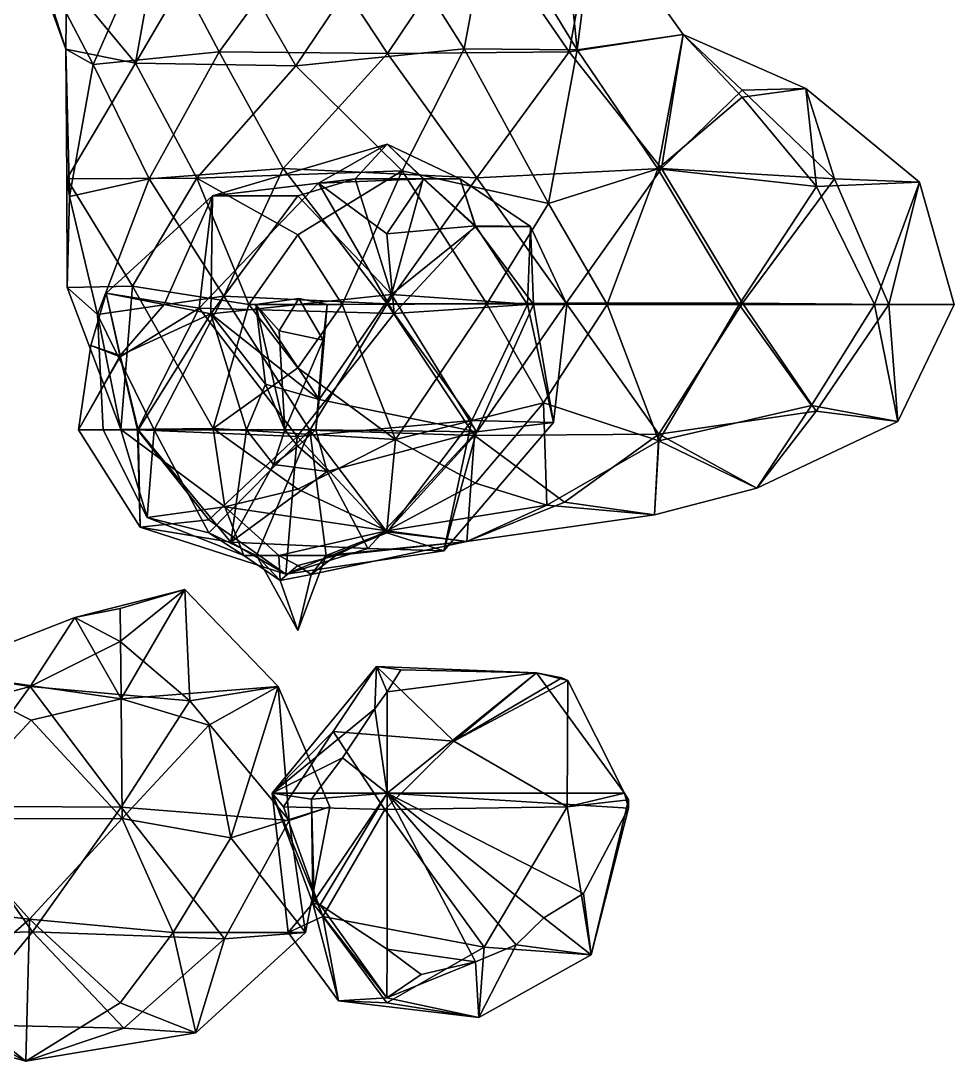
# Model space of a CAD drawing. Extents: x 290034 to 295698, y 4553723 to 4561693.
# Drawn here: x 294568.1 to 294700.4, y 4558835.2 to 4558982.8 of the extents above; entities that cross this region are included whole.
import ezdxf

# ---------------------------------------------------------------- set-up
doc = ezdxf.new("R2010")
doc.units = 0
doc.layers.add('Au_ppm_Pref_-_0_2', color=7, linetype='CONTINUOUS')

msp = doc.modelspace()

# ---------------------------------------------------------------- linework, layer by layer
at = {"layer": 'Au_ppm_Pref_-_0_2'}
for points in [[(294630.94, 4558978.8, 1821.04), (294620.13, 4558995.87, 1820.8), (294634.67, 4558998.82, 1819.37)], [(294630.94, 4558978.8, 1821.04), (294634.67, 4558998.82, 1819.37), (294646.94, 4558978.64, 1818.47)], [(294649.44, 4558998.39, 1811.09), (294632.88, 4558997.22, 1805.14), (294645.79, 4558978.35, 1805.34)], [(294634.67, 4558998.82, 1819.37), (294645.2, 4558996.01, 1817.43), (294646.94, 4558978.64, 1818.47)], [(294645.2, 4558996.01, 1817.43), (294649.44, 4558998.39, 1811.09), (294646.94, 4558978.64, 1818.47)], [(294649.44, 4558998.39, 1811.09), (294645.79, 4558978.35, 1805.34), (294661.97, 4558980.81, 1811.47)], [(294649.44, 4558998.39, 1811.09), (294661.97, 4558980.81, 1811.47), (294646.94, 4558978.64, 1818.47)], [(294608.68, 4558995.45, 1805.79), (294620.04, 4558978.15, 1804.62), (294632.88, 4558997.22, 1805.14)], [(294645.79, 4558978.35, 1805.34), (294632.88, 4558997.22, 1805.14), (294620.04, 4558978.15, 1804.62)], [(294574.67, 4558996.01, 1817.43), (294574.47, 4558978.77, 1816.82), (294568.4, 4558995.62, 1811.76)], [(294568.4, 4558995.62, 1811.76), (294578.33, 4558976.57, 1810.21), (294586.87, 4558996.01, 1807.78)], [(294578.33, 4558976.57, 1810.21), (294568.4, 4558995.62, 1811.76), (294574.47, 4558978.77, 1816.82)], [(294574.67, 4558996.01, 1817.43), (294569.27, 4558994.95, 1822.98), (294574.47, 4558978.77, 1816.82)], [(294587.79, 4558996.01, 1820.1), (294584.35, 4558976.75, 1821.8), (294569.27, 4558994.95, 1822.98)], [(294596.19, 4558978.35, 1806.65), (294586.87, 4558996.01, 1807.78), (294578.33, 4558976.57, 1810.21)], [(294584.35, 4558976.75, 1821.8), (294587.79, 4558996.01, 1820.1), (294595.69, 4558996.18, 1821.67)], [(294584.35, 4558976.75, 1821.8), (294595.69, 4558996.18, 1821.67), (294607.07, 4558976.38, 1822.86)], [(294596.19, 4558978.35, 1806.65), (294608.68, 4558995.45, 1805.79), (294586.87, 4558996.01, 1807.78)], [(294595.69, 4558996.18, 1821.67), (294620.13, 4558995.87, 1820.8), (294607.07, 4558976.38, 1822.86)], [(294608.68, 4558995.45, 1805.79), (294596.19, 4558978.35, 1806.65), (294620.04, 4558978.15, 1804.62)], [(294620.13, 4558995.87, 1820.8), (294630.94, 4558978.8, 1821.04), (294607.07, 4558976.38, 1822.86)], [(294574.47, 4558978.77, 1816.82), (294569.27, 4558994.95, 1822.98), (294584.35, 4558976.75, 1821.8)], [(294658.91, 4558961.82, 1804.22), (294661.97, 4558980.81, 1811.47), (294645.79, 4558978.35, 1805.34)], [(294646.94, 4558978.64, 1818.47), (294661.97, 4558980.81, 1811.47), (294658.38, 4558961.78, 1818.89)], [(294658.38, 4558961.78, 1818.89), (294661.97, 4558980.81, 1811.47), (294670.34, 4558971.95, 1815.35)], [(294670.34, 4558972.91, 1807.32), (294661.97, 4558980.81, 1811.47), (294658.91, 4558961.82, 1804.22)], [(294670.34, 4558971.95, 1815.35), (294661.97, 4558980.81, 1811.47), (294679.37, 4558973.16, 1811.49)], [(294679.37, 4558973.16, 1811.49), (294661.97, 4558980.81, 1811.47), (294670.34, 4558972.91, 1807.32)], [(294574.47, 4558978.77, 1816.82), (294584.35, 4558976.75, 1821.8), (294574.62, 4558960.37, 1818.76)], [(294574.47, 4558978.77, 1816.82), (294574.62, 4558960.37, 1818.76), (294574.96, 4558957.83, 1812.29)], [(294574.47, 4558978.77, 1816.82), (294574.96, 4558957.83, 1812.29), (294578.33, 4558976.57, 1810.21)], [(294578.33, 4558976.57, 1810.21), (294586.29, 4558960.37, 1807.51), (294596.19, 4558978.35, 1806.65)], [(294586.29, 4558960.37, 1807.51), (294605.27, 4558961.83, 1805.16), (294596.19, 4558978.35, 1806.65)], [(294620.04, 4558978.15, 1804.62), (294596.19, 4558978.35, 1806.65), (294605.27, 4558961.83, 1805.16)], [(294632.71, 4558960.5, 1804.15), (294620.04, 4558978.15, 1804.62), (294605.27, 4558961.83, 1805.16)], [(294607.07, 4558976.38, 1822.86), (294630.94, 4558978.8, 1821.04), (294622.13, 4558961.47, 1823.99)], [(294632.71, 4558960.5, 1804.15), (294645.79, 4558978.35, 1805.34), (294620.04, 4558978.15, 1804.62)], [(294630.94, 4558978.8, 1821.04), (294642.88, 4558956.87, 1821.14), (294622.13, 4558961.47, 1823.99)], [(294630.94, 4558978.8, 1821.04), (294646.94, 4558978.64, 1818.47), (294642.88, 4558956.87, 1821.14)], [(294658.91, 4558961.82, 1804.22), (294645.79, 4558978.35, 1805.34), (294632.71, 4558960.5, 1804.15)], [(294646.94, 4558978.64, 1818.47), (294658.38, 4558961.78, 1818.89), (294642.88, 4558956.87, 1821.14)], [(294584.35, 4558976.75, 1821.8), (294593.02, 4558960.44, 1824.04), (294574.62, 4558960.37, 1818.76)], [(294574.96, 4558957.83, 1812.29), (294586.29, 4558960.37, 1807.51), (294578.33, 4558976.57, 1810.21)], [(294584.35, 4558976.75, 1821.8), (294607.07, 4558976.38, 1822.86), (294593.02, 4558960.44, 1824.04)], [(294607.07, 4558976.38, 1822.86), (294622.13, 4558961.47, 1823.99), (294593.02, 4558960.44, 1824.04)], [(294680.88, 4558959.25, 1817.12), (294658.38, 4558961.78, 1818.89), (294670.34, 4558971.95, 1815.35)], [(294670.34, 4558972.91, 1807.32), (294658.91, 4558961.82, 1804.22), (294683.42, 4558960.35, 1805.49)], [(294680.88, 4558959.25, 1817.12), (294670.34, 4558971.95, 1815.35), (294679.37, 4558973.16, 1811.49)], [(294679.37, 4558973.16, 1811.49), (294670.34, 4558972.91, 1807.32), (294683.42, 4558960.35, 1805.49)], [(294680.88, 4558959.25, 1817.12), (294679.37, 4558973.16, 1811.49), (294695.45, 4558959.88, 1811.58)], [(294695.45, 4558959.88, 1811.58), (294679.37, 4558973.16, 1811.49), (294683.42, 4558960.35, 1805.49)], [(294615.48, 4558960.37, 1849.23), (294595.27, 4558957.95, 1847.13), (294620.02, 4558965.28, 1847.05)], [(294595.27, 4558957.95, 1847.13), (294610.26, 4558959.75, 1842.78), (294620.02, 4558965.28, 1847.05)], [(294610.26, 4558959.75, 1842.78), (294625.2, 4558960.37, 1844.65), (294620.02, 4558965.28, 1847.05)], [(294615.48, 4558960.37, 1849.23), (294620.02, 4558965.28, 1847.05), (294625.1, 4558960.37, 1849.56)], [(294620.02, 4558965.28, 1847.05), (294630.35, 4558960.37, 1847.13), (294625.1, 4558960.37, 1849.56)], [(294630.35, 4558960.37, 1847.13), (294620.02, 4558965.28, 1847.05), (294625.2, 4558960.37, 1844.65)], [(294596.84, 4558943.7, 1806.05), (294605.27, 4558961.83, 1805.16), (294586.29, 4558960.37, 1807.51)], [(294596.84, 4558943.7, 1806.05), (294620.01, 4558942.61, 1804.92), (294605.27, 4558961.83, 1805.16)], [(294632.71, 4558960.5, 1804.15), (294605.27, 4558961.83, 1805.16), (294620.01, 4558942.61, 1804.92)], [(294658.91, 4558961.82, 1804.22), (294632.71, 4558960.5, 1804.15), (294645.37, 4558942.74, 1803.85)], [(294651.18, 4558942.56, 1820.28), (294642.88, 4558956.87, 1821.14), (294658.38, 4558961.78, 1818.89)], [(294670.36, 4558942.73, 1803.81), (294658.91, 4558961.82, 1804.22), (294645.37, 4558942.74, 1803.85)], [(294669.9, 4558942.56, 1819.37), (294651.18, 4558942.56, 1820.28), (294658.38, 4558961.78, 1818.89)], [(294680.88, 4558959.25, 1817.12), (294669.9, 4558942.56, 1819.37), (294658.38, 4558961.78, 1818.89)], [(294683.42, 4558960.35, 1805.49), (294658.91, 4558961.82, 1804.22), (294670.36, 4558942.73, 1803.81)], [(294574.62, 4558960.37, 1818.76), (294593.02, 4558960.44, 1824.04), (294583.9, 4558945.14, 1822.87)], [(294583.9, 4558945.14, 1822.87), (294574.64, 4558944.94, 1816.58), (294574.62, 4558960.37, 1818.76)], [(294574.62, 4558960.37, 1818.76), (294574.64, 4558944.94, 1816.58), (294574.96, 4558957.83, 1812.29)], [(294578.95, 4558941.11, 1810.09), (294586.29, 4558960.37, 1807.51), (294574.96, 4558957.83, 1812.29)], [(294596.84, 4558943.7, 1806.05), (294586.29, 4558960.37, 1807.51), (294578.95, 4558941.11, 1810.09)], [(294593.02, 4558960.44, 1824.04), (294600.42, 4558942.56, 1826.63), (294583.9, 4558945.14, 1822.87)], [(294593.02, 4558960.44, 1824.04), (294622.13, 4558961.47, 1823.99), (294607.34, 4558952.43, 1826.66)], [(294600.42, 4558942.56, 1826.63), (294593.02, 4558960.44, 1824.04), (294607.34, 4558952.43, 1826.66)], [(294615.48, 4558960.37, 1849.23), (294607.34, 4558957.94, 1852.26), (294595.27, 4558957.95, 1847.13)], [(294613.63, 4558942.56, 1826.34), (294607.34, 4558952.43, 1826.66), (294622.13, 4558961.47, 1823.99)], [(294620.61, 4558943.97, 1851.56), (294607.34, 4558957.94, 1852.26), (294615.48, 4558960.37, 1849.23)], [(294610.26, 4558959.75, 1842.78), (294619.94, 4558952.57, 1844.53), (294625.2, 4558960.37, 1844.65)], [(294634.14, 4558942.64, 1823.73), (294613.63, 4558942.56, 1826.34), (294622.13, 4558961.47, 1823.99)], [(294620.61, 4558943.97, 1851.56), (294615.48, 4558960.37, 1849.23), (294625.1, 4558960.37, 1849.56)], [(294619.94, 4558952.57, 1844.53), (294632.54, 4558953.67, 1843.42), (294625.2, 4558960.37, 1844.65)], [(294645.37, 4558942.74, 1803.85), (294632.71, 4558960.5, 1804.15), (294620.01, 4558942.61, 1804.92)], [(294620.61, 4558943.97, 1851.56), (294625.1, 4558960.37, 1849.56), (294632.54, 4558953.54, 1850.79)], [(294622.13, 4558961.47, 1823.99), (294642.88, 4558956.87, 1821.14), (294634.14, 4558942.64, 1823.73)], [(294632.54, 4558953.54, 1850.79), (294625.1, 4558960.37, 1849.56), (294630.35, 4558960.37, 1847.13)], [(294632.54, 4558953.67, 1843.42), (294630.35, 4558960.37, 1847.13), (294625.2, 4558960.37, 1844.65)], [(294632.54, 4558953.54, 1850.79), (294630.35, 4558960.37, 1847.13), (294640.35, 4558953.6, 1847.13)], [(294632.54, 4558953.67, 1843.42), (294640.35, 4558953.6, 1847.13), (294630.35, 4558960.37, 1847.13)], [(294691.13, 4558942.56, 1805.94), (294683.42, 4558960.35, 1805.49), (294670.36, 4558942.73, 1803.81)], [(294683.42, 4558960.35, 1805.49), (294691.13, 4558942.56, 1805.94), (294695.45, 4558959.88, 1811.58)], [(294593.36, 4558942.04, 1842.11), (294621.01, 4558941.27, 1842.52), (294610.26, 4558959.75, 1842.78)], [(294593.36, 4558942.04, 1842.11), (294610.26, 4558959.75, 1842.78), (294595.27, 4558957.95, 1847.13)], [(294610.26, 4558959.75, 1842.78), (294621.01, 4558941.27, 1842.52), (294619.94, 4558952.57, 1844.53)], [(294669.9, 4558942.56, 1819.37), (294680.88, 4558959.25, 1817.12), (294689.09, 4558942.56, 1816.56)], [(294689.09, 4558942.56, 1816.56), (294680.88, 4558959.25, 1817.12), (294695.45, 4558959.88, 1811.58)], [(294689.09, 4558942.56, 1816.56), (294695.45, 4558959.88, 1811.58), (294700.39, 4558942.56, 1811.49)], [(294691.13, 4558942.56, 1805.94), (294700.39, 4558942.56, 1811.49), (294695.45, 4558959.88, 1811.58)], [(294574.64, 4558944.94, 1816.58), (294578.95, 4558941.11, 1810.09), (294574.96, 4558957.83, 1812.29)], [(294593.36, 4558942.04, 1842.11), (294595.27, 4558957.95, 1847.13), (294580.17, 4558944.14, 1846.99)], [(294588.38, 4558942.56, 1850.07), (294580.17, 4558944.14, 1846.99), (294595.27, 4558957.95, 1847.13)], [(294595.01, 4558941.2, 1852.49), (294588.38, 4558942.56, 1850.07), (294595.27, 4558957.95, 1847.13)], [(294607.34, 4558957.94, 1852.26), (294595.01, 4558941.2, 1852.49), (294595.27, 4558957.95, 1847.13)], [(294620.61, 4558943.97, 1851.56), (294595.01, 4558941.2, 1852.49), (294607.34, 4558957.94, 1852.26)], [(294651.18, 4558942.56, 1820.28), (294634.14, 4558942.64, 1823.73), (294642.88, 4558956.87, 1821.14)], [(294619.94, 4558952.57, 1844.53), (294621.01, 4558941.27, 1842.52), (294632.54, 4558953.67, 1843.42)], [(294620.61, 4558943.97, 1851.56), (294632.54, 4558953.54, 1850.79), (294640.76, 4558942.56, 1851.01)], [(294621.01, 4558941.27, 1842.52), (294639.91, 4558942.56, 1843.65), (294632.54, 4558953.67, 1843.42)], [(294640.35, 4558953.6, 1847.13), (294632.54, 4558953.67, 1843.42), (294639.91, 4558942.56, 1843.65)], [(294640.35, 4558953.6, 1847.13), (294640.76, 4558942.56, 1851.01), (294632.54, 4558953.54, 1850.79)], [(294645.46, 4558942.56, 1847.13), (294640.35, 4558953.6, 1847.13), (294639.91, 4558942.56, 1843.65)], [(294640.35, 4558953.6, 1847.13), (294645.46, 4558942.56, 1847.13), (294640.76, 4558942.56, 1851.01)], [(294600.42, 4558942.56, 1826.63), (294607.34, 4558952.43, 1826.66), (294613.63, 4558942.56, 1826.34)], [(294583.9, 4558945.14, 1822.87), (294582.27, 4558924.79, 1817.53), (294574.64, 4558944.94, 1816.58)], [(294574.64, 4558944.94, 1816.58), (294582.27, 4558924.79, 1817.53), (294578.95, 4558941.11, 1810.09)], [(294582.14, 4558935.29, 1849.55), (294578.02, 4558936.73, 1847.13), (294580.17, 4558944.14, 1846.99)], [(294578.02, 4558936.73, 1847.13), (294582.14, 4558935.11, 1844.65), (294580.17, 4558944.14, 1846.99)], [(294593.36, 4558942.04, 1842.11), (294580.17, 4558944.14, 1846.99), (294582.14, 4558935.11, 1844.65)], [(294588.38, 4558942.56, 1850.07), (294582.14, 4558935.29, 1849.55), (294580.17, 4558944.14, 1846.99)], [(294583.9, 4558945.14, 1822.87), (294595.36, 4558924.94, 1823.28), (294582.27, 4558924.79, 1817.53)], [(294600.42, 4558942.56, 1826.63), (294595.36, 4558924.94, 1823.28), (294583.9, 4558945.14, 1822.87)], [(294610.39, 4558929.05, 1853.07), (294595.01, 4558941.2, 1852.49), (294620.61, 4558943.97, 1851.56)], [(294610.39, 4558929.05, 1853.07), (294620.61, 4558943.97, 1851.56), (294632.69, 4558924.46, 1852.96)], [(294620.61, 4558943.97, 1851.56), (294640.76, 4558942.56, 1851.01), (294632.69, 4558924.46, 1852.96)], [(294596.84, 4558943.7, 1806.05), (294578.95, 4558941.11, 1810.09), (294586.98, 4558924.74, 1807.83)], [(294595.01, 4558941.2, 1852.49), (294582.14, 4558935.29, 1849.55), (294588.38, 4558942.56, 1850.07)], [(294609.07, 4558924.71, 1805.82), (294596.84, 4558943.7, 1806.05), (294586.98, 4558924.74, 1807.83)], [(294600.42, 4558942.56, 1826.63), (294607.34, 4558933.57, 1826.37), (294595.36, 4558924.94, 1823.28)], [(294596.84, 4558943.7, 1806.05), (294609.07, 4558924.71, 1805.82), (294620.01, 4558942.61, 1804.92)], [(294600.42, 4558942.56, 1826.63), (294613.63, 4558942.56, 1826.34), (294607.34, 4558933.57, 1826.37)], [(294611.5, 4558942.56, 1857.05), (294607.51, 4558943.37, 1859.21), (294601.41, 4558942.56, 1856.21)], [(294607.51, 4558943.37, 1859.21), (294604.69, 4558938.82, 1859.01), (294601.41, 4558942.56, 1856.21)], [(294610.39, 4558929.05, 1853.07), (294611.5, 4558942.56, 1857.05), (294601.41, 4558942.56, 1856.21)], [(294610.39, 4558929.05, 1853.07), (294601.41, 4558942.56, 1856.21), (294602.74, 4558931.24, 1853.07)], [(294601.41, 4558942.56, 1856.21), (294604.69, 4558938.82, 1859.01), (294605.49, 4558924.74, 1853.94)], [(294601.41, 4558942.56, 1856.21), (294605.49, 4558924.74, 1853.94), (294602.74, 4558931.24, 1853.07)], [(294610.92, 4558937.49, 1859.01), (294604.69, 4558938.82, 1859.01), (294607.51, 4558943.37, 1859.21)], [(294607.34, 4558933.57, 1826.37), (294613.63, 4558942.56, 1826.34), (294621.18, 4558923.38, 1823.94)], [(294611.5, 4558942.56, 1857.05), (294610.92, 4558937.49, 1859.01), (294607.51, 4558943.37, 1859.21)], [(294609.07, 4558924.71, 1805.82), (294632.4, 4558923.94, 1805.37), (294620.01, 4558942.61, 1804.92)], [(294610.39, 4558929.05, 1853.07), (294610.92, 4558937.49, 1859.01), (294611.5, 4558942.56, 1857.05)], [(294634.14, 4558942.64, 1823.73), (294621.18, 4558923.38, 1823.94), (294613.63, 4558942.56, 1826.34)], [(294632.4, 4558923.94, 1805.37), (294645.37, 4558942.74, 1803.85), (294620.01, 4558942.61, 1804.92)], [(294621.01, 4558941.27, 1842.52), (294632.01, 4558926.11, 1841.89), (294639.91, 4558942.56, 1843.65)], [(294634.14, 4558942.64, 1823.73), (294642.18, 4558928.57, 1820.7), (294621.18, 4558923.38, 1823.94)], [(294643.58, 4558925.81, 1847.13), (294639.91, 4558942.56, 1843.65), (294632.01, 4558926.11, 1841.89)], [(294658.51, 4558924.14, 1805.51), (294645.37, 4558942.74, 1803.85), (294632.4, 4558923.94, 1805.37)], [(294640.76, 4558942.56, 1851.01), (294643.58, 4558925.81, 1847.13), (294632.69, 4558924.46, 1852.96)], [(294651.18, 4558942.56, 1820.28), (294642.18, 4558928.57, 1820.7), (294634.14, 4558942.64, 1823.73)], [(294643.58, 4558925.81, 1847.13), (294645.46, 4558942.56, 1847.13), (294639.91, 4558942.56, 1843.65)], [(294645.46, 4558942.56, 1847.13), (294643.58, 4558925.81, 1847.13), (294640.76, 4558942.56, 1851.01)], [(294651.18, 4558942.56, 1820.28), (294658.52, 4558923.18, 1817.59), (294642.18, 4558928.57, 1820.7)], [(294670.36, 4558942.73, 1803.81), (294645.37, 4558942.74, 1803.85), (294658.51, 4558924.14, 1805.51)], [(294669.9, 4558942.56, 1819.37), (294658.52, 4558923.18, 1817.59), (294651.18, 4558942.56, 1820.28)], [(294680.83, 4558927.41, 1806.22), (294670.36, 4558942.73, 1803.81), (294658.51, 4558924.14, 1805.51)], [(294669.9, 4558942.56, 1819.37), (294680.17, 4558928.2, 1816.26), (294658.52, 4558923.18, 1817.59)], [(294669.9, 4558942.56, 1819.37), (294689.09, 4558942.56, 1816.56), (294680.17, 4558928.2, 1816.26)], [(294691.13, 4558942.56, 1805.94), (294670.36, 4558942.73, 1803.81), (294680.83, 4558927.41, 1806.22)], [(294680.17, 4558928.2, 1816.26), (294689.09, 4558942.56, 1816.56), (294692.39, 4558925.93, 1811.49)], [(294691.13, 4558942.56, 1805.94), (294680.83, 4558927.41, 1806.22), (294692.39, 4558925.93, 1811.49)], [(294689.09, 4558942.56, 1816.56), (294700.39, 4558942.56, 1811.49), (294692.39, 4558925.93, 1811.49)], [(294691.13, 4558942.56, 1805.94), (294692.39, 4558925.93, 1811.49), (294700.39, 4558942.56, 1811.49)], [(294582.27, 4558924.79, 1817.53), (294579.74, 4558924.74, 1811.49), (294578.95, 4558941.11, 1810.09)], [(294586.98, 4558924.74, 1807.83), (294578.95, 4558941.11, 1810.09), (294579.74, 4558924.74, 1811.49)], [(294593.36, 4558942.04, 1842.11), (294582.14, 4558935.11, 1844.65), (294584.62, 4558924.74, 1842.36)], [(294595.01, 4558941.2, 1852.49), (294584.7, 4558924.74, 1851.86), (294582.14, 4558935.29, 1849.55)], [(294593.36, 4558942.04, 1842.11), (294584.62, 4558924.74, 1842.36), (294607.26, 4558923.84, 1841.73)], [(294595.01, 4558941.2, 1852.49), (294600.09, 4558924.74, 1853.07), (294584.7, 4558924.74, 1851.86)], [(294593.36, 4558942.04, 1842.11), (294607.26, 4558923.84, 1841.73), (294621.01, 4558941.27, 1842.52)], [(294610.39, 4558929.05, 1853.07), (294602.74, 4558931.24, 1853.07), (294595.01, 4558941.2, 1852.49)], [(294595.01, 4558941.2, 1852.49), (294602.74, 4558931.24, 1853.07), (294600.09, 4558924.74, 1853.07)], [(294607.26, 4558923.84, 1841.73), (294632.01, 4558926.11, 1841.89), (294621.01, 4558941.27, 1842.52)], [(294610.92, 4558937.49, 1859.01), (294605.49, 4558924.74, 1853.94), (294604.69, 4558938.82, 1859.01)], [(294582.14, 4558935.29, 1849.55), (294576.24, 4558924.74, 1847.13), (294578.02, 4558936.73, 1847.13)], [(294576.24, 4558924.74, 1847.13), (294582.14, 4558935.11, 1844.65), (294578.02, 4558936.73, 1847.13)], [(294610.92, 4558937.49, 1859.01), (294609.91, 4558924.74, 1854.28), (294605.49, 4558924.74, 1853.94)], [(294610.39, 4558929.05, 1853.07), (294609.91, 4558924.74, 1854.28), (294610.92, 4558937.49, 1859.01)], [(294582.14, 4558935.29, 1849.55), (294584.7, 4558924.74, 1851.86), (294576.24, 4558924.74, 1847.13)], [(294576.24, 4558924.74, 1847.13), (294584.62, 4558924.74, 1842.36), (294582.14, 4558935.11, 1844.65)], [(294595.36, 4558924.94, 1823.28), (294607.34, 4558933.57, 1826.37), (294621.18, 4558923.38, 1823.94)], [(294605.49, 4558924.74, 1853.94), (294600.09, 4558924.74, 1853.07), (294602.74, 4558931.24, 1853.07)], [(294610.39, 4558929.05, 1853.07), (294632.69, 4558924.46, 1852.96), (294609.91, 4558924.74, 1854.28)], [(294642.18, 4558928.57, 1820.7), (294632.54, 4558917.2, 1819.95), (294621.18, 4558923.38, 1823.94)], [(294642.18, 4558928.57, 1820.7), (294642.64, 4558914.08, 1816.22), (294632.54, 4558917.2, 1819.95)], [(294642.18, 4558928.57, 1820.7), (294658.52, 4558923.18, 1817.59), (294642.64, 4558914.08, 1816.22)], [(294680.17, 4558928.2, 1816.26), (294672.4, 4558916.5, 1811.41), (294658.52, 4558923.18, 1817.59)], [(294680.17, 4558928.2, 1816.26), (294692.39, 4558925.93, 1811.49), (294672.4, 4558916.5, 1811.41)], [(294607.26, 4558923.84, 1841.73), (294619.94, 4558910.18, 1842.28), (294632.01, 4558926.11, 1841.89)], [(294628.02, 4558907.6, 1847.13), (294632.01, 4558926.11, 1841.89), (294619.94, 4558910.18, 1842.28)], [(294628.02, 4558907.6, 1847.13), (294643.58, 4558925.81, 1847.13), (294632.01, 4558926.11, 1841.89)], [(294672.4, 4558916.5, 1811.41), (294680.83, 4558927.41, 1806.22), (294658.51, 4558924.14, 1805.51)], [(294672.4, 4558916.5, 1811.41), (294692.39, 4558925.93, 1811.49), (294680.83, 4558927.41, 1806.22)], [(294584.7, 4558924.74, 1851.86), (294584.99, 4558910.95, 1847.13), (294576.24, 4558924.74, 1847.13)], [(294576.24, 4558924.74, 1847.13), (294584.99, 4558910.95, 1847.13), (294584.62, 4558924.74, 1842.36)], [(294579.74, 4558924.74, 1811.49), (294582.27, 4558924.79, 1817.53), (294585.98, 4558912.35, 1811.49)], [(294579.74, 4558924.74, 1811.49), (294585.98, 4558912.35, 1811.49), (294586.98, 4558924.74, 1807.83)], [(294597.02, 4558913.84, 1816.2), (294582.27, 4558924.79, 1817.53), (294595.36, 4558924.94, 1823.28)], [(294585.98, 4558912.35, 1811.49), (294582.27, 4558924.79, 1817.53), (294597.02, 4558913.84, 1816.2)], [(294584.99, 4558910.95, 1847.13), (294594.74, 4558912.02, 1842.89), (294584.62, 4558924.74, 1842.36)], [(294607.26, 4558923.84, 1841.73), (294584.62, 4558924.74, 1842.36), (294594.74, 4558912.02, 1842.89)], [(294600.09, 4558924.74, 1853.07), (294597.85, 4558908.83, 1850.97), (294584.7, 4558924.74, 1851.86)], [(294584.7, 4558924.74, 1851.86), (294597.85, 4558908.83, 1850.97), (294584.99, 4558910.95, 1847.13)], [(294585.98, 4558912.35, 1811.49), (294594.74, 4558910.16, 1806.63), (294586.98, 4558924.74, 1807.83)], [(294609.07, 4558924.71, 1805.82), (294586.98, 4558924.74, 1807.83), (294594.74, 4558910.16, 1806.63)], [(294609.07, 4558924.71, 1805.82), (294594.74, 4558910.16, 1806.63), (294601.5, 4558906.92, 1808.74)], [(294595.36, 4558924.94, 1823.28), (294607.34, 4558916.33, 1820.24), (294597.02, 4558913.84, 1816.2)], [(294595.36, 4558924.94, 1823.28), (294621.18, 4558923.38, 1823.94), (294607.34, 4558916.33, 1820.24)], [(294600.09, 4558924.74, 1853.07), (294603.89, 4558919.86, 1853.07), (294597.85, 4558908.83, 1850.97)], [(294605.49, 4558924.74, 1853.94), (294603.89, 4558919.86, 1853.07), (294600.09, 4558924.74, 1853.07)], [(294609.07, 4558924.71, 1805.82), (294601.5, 4558906.92, 1808.74), (294611.34, 4558906.92, 1809.61)], [(294605.49, 4558924.74, 1853.94), (294607.34, 4558922.45, 1853.83), (294603.89, 4558919.86, 1853.07)], [(294605.49, 4558924.74, 1853.94), (294609.91, 4558924.74, 1854.28), (294607.34, 4558922.45, 1853.83)], [(294611.5, 4558918.85, 1853.07), (294607.34, 4558922.45, 1853.83), (294609.91, 4558924.74, 1854.28)], [(294619.94, 4558910.29, 1806.68), (294632.4, 4558923.94, 1805.37), (294609.07, 4558924.71, 1805.82)], [(294609.07, 4558924.71, 1805.82), (294611.34, 4558906.92, 1809.61), (294619.94, 4558910.29, 1806.68)], [(294611.5, 4558918.85, 1853.07), (294609.91, 4558924.74, 1854.28), (294632.69, 4558924.46, 1852.96)], [(294643.58, 4558925.81, 1847.13), (294628.02, 4558907.6, 1847.13), (294632.69, 4558924.46, 1852.96)], [(294607.26, 4558923.84, 1841.73), (294594.74, 4558912.02, 1842.89), (294605.63, 4558904.31, 1846.44)], [(294607.26, 4558923.84, 1841.73), (294605.63, 4558904.31, 1846.44), (294619.94, 4558910.18, 1842.28)], [(294619.98, 4558910.46, 1817.71), (294607.34, 4558916.33, 1820.24), (294621.18, 4558923.38, 1823.94)], [(294611.5, 4558918.85, 1853.07), (294632.69, 4558924.46, 1852.96), (294617.25, 4558907.95, 1851.46)], [(294628.02, 4558907.6, 1847.13), (294617.25, 4558907.95, 1851.46), (294632.69, 4558924.46, 1852.96)], [(294631.32, 4558908.95, 1811.05), (294632.4, 4558923.94, 1805.37), (294619.94, 4558910.29, 1806.68)], [(294619.98, 4558910.46, 1817.71), (294621.18, 4558923.38, 1823.94), (294632.54, 4558917.2, 1819.95)], [(294645.14, 4558914.52, 1808.09), (294632.4, 4558923.94, 1805.37), (294631.32, 4558908.95, 1811.05)], [(294658.51, 4558924.14, 1805.51), (294632.4, 4558923.94, 1805.37), (294645.14, 4558914.52, 1808.09)], [(294642.64, 4558914.08, 1816.22), (294658.52, 4558923.18, 1817.59), (294657.92, 4558912.72, 1811.49)], [(294657.92, 4558912.72, 1811.49), (294658.51, 4558924.14, 1805.51), (294645.14, 4558914.52, 1808.09)], [(294657.92, 4558912.72, 1811.49), (294672.4, 4558916.5, 1811.41), (294658.51, 4558924.14, 1805.51)], [(294657.92, 4558912.72, 1811.49), (294658.52, 4558923.18, 1817.59), (294672.4, 4558916.5, 1811.41)], [(294611.5, 4558918.85, 1853.07), (294603.89, 4558919.86, 1853.07), (294607.34, 4558922.45, 1853.83)], [(294611.5, 4558918.85, 1853.07), (294597.85, 4558908.83, 1850.97), (294603.89, 4558919.86, 1853.07)], [(294611.5, 4558918.85, 1853.07), (294617.25, 4558907.95, 1851.46), (294597.85, 4558908.83, 1850.97)], [(294597.02, 4558913.84, 1816.2), (294607.34, 4558916.33, 1820.24), (294619.98, 4558910.46, 1817.71)], [(294619.98, 4558910.46, 1817.71), (294632.54, 4558917.2, 1819.95), (294642.64, 4558914.08, 1816.22)], [(294645.14, 4558914.52, 1808.09), (294631.32, 4558908.95, 1811.05), (294657.92, 4558912.72, 1811.49)], [(294597.02, 4558913.84, 1816.2), (294599.67, 4558906.92, 1811.49), (294585.98, 4558912.35, 1811.49)], [(294604.66, 4558906.92, 1812.76), (294597.02, 4558913.84, 1816.2), (294619.98, 4558910.46, 1817.71)], [(294597.02, 4558913.84, 1816.2), (294604.66, 4558906.92, 1812.76), (294599.67, 4558906.92, 1811.49)], [(294631.32, 4558908.95, 1811.05), (294619.98, 4558910.46, 1817.71), (294642.64, 4558914.08, 1816.22)], [(294631.32, 4558908.95, 1811.05), (294642.64, 4558914.08, 1816.22), (294657.92, 4558912.72, 1811.49)], [(294594.74, 4558912.02, 1842.89), (294584.99, 4558910.95, 1847.13), (294605.63, 4558904.31, 1846.44)], [(294594.74, 4558910.16, 1806.63), (294585.98, 4558912.35, 1811.49), (294599.67, 4558906.92, 1811.49)], [(294597.85, 4558908.83, 1850.97), (294605.63, 4558904.31, 1846.44), (294584.99, 4558910.95, 1847.13)], [(294594.74, 4558910.16, 1806.63), (294599.67, 4558906.92, 1811.49), (294601.5, 4558906.92, 1808.74)], [(294604.66, 4558906.92, 1812.76), (294619.98, 4558910.46, 1817.71), (294612.72, 4558906.92, 1814.03)], [(294619.94, 4558910.18, 1842.28), (294605.63, 4558904.31, 1846.44), (294628.02, 4558907.6, 1847.13)], [(294619.94, 4558910.29, 1806.68), (294611.34, 4558906.92, 1809.61), (294631.32, 4558908.95, 1811.05)], [(294631.32, 4558908.95, 1811.05), (294612.72, 4558906.92, 1814.03), (294619.98, 4558910.46, 1817.71)], [(294597.85, 4558908.83, 1850.97), (294617.25, 4558907.95, 1851.46), (294605.63, 4558904.31, 1846.44)], [(294611.34, 4558906.92, 1809.61), (294609.24, 4558904.23, 1811.49), (294631.32, 4558908.95, 1811.05)], [(294631.32, 4558908.95, 1811.05), (294609.24, 4558904.23, 1811.49), (294612.72, 4558906.92, 1814.03)], [(294604.66, 4558906.92, 1812.76), (294604.83, 4558903.38, 1811.49), (294599.67, 4558906.92, 1811.49)], [(294599.67, 4558906.92, 1811.49), (294604.83, 4558903.38, 1811.49), (294601.5, 4558906.92, 1808.74)], [(294611.34, 4558906.92, 1809.61), (294601.5, 4558906.92, 1808.74), (294607.34, 4558896.3, 1807.95)], [(294601.5, 4558906.92, 1808.74), (294604.83, 4558903.38, 1811.49), (294607.34, 4558896.3, 1807.95)], [(294604.66, 4558906.92, 1812.76), (294607.34, 4558905.51, 1811.96), (294604.83, 4558903.38, 1811.49)], [(294604.66, 4558906.92, 1812.76), (294612.72, 4558906.92, 1814.03), (294607.34, 4558905.51, 1811.96)], [(294628.02, 4558907.6, 1847.13), (294605.63, 4558904.31, 1846.44), (294617.25, 4558907.95, 1851.46)], [(294611.34, 4558906.92, 1809.61), (294607.34, 4558896.3, 1807.95), (294609.24, 4558904.23, 1811.49)], [(294609.24, 4558904.23, 1811.49), (294607.34, 4558905.51, 1811.96), (294612.72, 4558906.92, 1814.03)], [(294609.24, 4558904.23, 1811.49), (294604.83, 4558903.38, 1811.49), (294607.34, 4558905.51, 1811.96)], [(294604.83, 4558903.38, 1811.49), (294609.24, 4558904.23, 1811.49), (294607.34, 4558896.3, 1807.95)], [(294582.14, 4558899.41, 1808.99), (294575.75, 4558898.14, 1805.55), (294591.35, 4558902.12, 1805.55)], [(294591.35, 4558902.12, 1805.55), (294575.75, 4558898.14, 1805.55), (294582.14, 4558894.75, 1803.67)], [(294582.14, 4558899.41, 1808.99), (294591.35, 4558902.12, 1805.55), (294582.28, 4558886.62, 1808.05)], [(294591.35, 4558902.12, 1805.55), (294582.14, 4558894.75, 1803.67), (294592.03, 4558886.32, 1800.79)], [(294591.35, 4558902.12, 1805.55), (294604.58, 4558888.36, 1805.55), (294582.28, 4558886.62, 1808.05)], [(294591.35, 4558902.12, 1805.55), (294592.03, 4558886.32, 1800.79), (294604.58, 4558888.36, 1805.55)], [(294582.28, 4558886.62, 1808.05), (294556, 4558890.45, 1805.92), (294575.75, 4558898.14, 1805.55)], [(294569.4, 4558888.36, 1800.07), (294575.75, 4558898.14, 1805.55), (294556, 4558890.45, 1805.92)], [(294575.75, 4558898.14, 1805.55), (294569.4, 4558888.36, 1800.07), (294582.14, 4558894.75, 1803.67)], [(294582.14, 4558899.41, 1808.99), (294582.28, 4558886.62, 1808.05), (294575.75, 4558898.14, 1805.55)], [(294592.03, 4558886.32, 1800.79), (294582.14, 4558894.75, 1803.67), (294569.4, 4558888.36, 1800.07)], [(294603.73, 4558873.24, 1930.34), (294618.52, 4558891.19, 1930.21), (294618.25, 4558885.2, 1932.27)], [(294612.36, 4558882, 1924.34), (294618.52, 4558891.19, 1930.21), (294603.73, 4558873.24, 1930.34)], [(294629.46, 4558880.6, 1925.72), (294618.52, 4558891.19, 1930.21), (294612.36, 4558882, 1924.34)], [(294618.25, 4558885.2, 1932.27), (294618.52, 4558891.19, 1930.21), (294620, 4558887.61, 1932.08)], [(294620, 4558887.61, 1932.08), (294618.52, 4558891.19, 1930.21), (294621.97, 4558890.74, 1931.71)], [(294641.17, 4558890.29, 1930.29), (294618.52, 4558891.19, 1930.21), (294629.46, 4558880.6, 1925.72)], [(294618.52, 4558891.19, 1930.21), (294641.17, 4558890.29, 1930.29), (294621.97, 4558890.74, 1931.71)], [(294621.97, 4558890.74, 1931.71), (294641.17, 4558890.29, 1930.29), (294620, 4558887.61, 1932.08)], [(294556, 4558890.45, 1805.92), (294546.8, 4558882.25, 1800.74), (294569.4, 4558888.36, 1800.07)], [(294556.48, 4558869.59, 1809.69), (294556, 4558890.45, 1805.92), (294569.54, 4558883.61, 1809.66)], [(294569.54, 4558883.61, 1809.66), (294556, 4558890.45, 1805.92), (294582.28, 4558886.62, 1808.05)], [(294641.17, 4558890.29, 1930.29), (294620, 4558873.23, 1933.08), (294620, 4558887.61, 1932.08)], [(294620, 4558873.23, 1933.08), (294641.17, 4558890.29, 1930.29), (294653.66, 4558873.23, 1930.52)], [(294641.17, 4558890.29, 1930.29), (294629.46, 4558880.6, 1925.72), (294644.78, 4558889.61, 1930.06)], [(294644.78, 4558889.61, 1930.06), (294629.46, 4558880.6, 1925.72), (294645.63, 4558889.21, 1930.02)], [(294629.46, 4558880.6, 1925.72), (294645.55, 4558871.29, 1924.46), (294645.63, 4558889.21, 1930.02)], [(294645.63, 4558889.21, 1930.02), (294653.66, 4558873.23, 1930.52), (294641.17, 4558890.29, 1930.29)], [(294644.78, 4558889.61, 1930.06), (294645.63, 4558889.21, 1930.02), (294641.17, 4558890.29, 1930.29)], [(294645.63, 4558889.21, 1930.02), (294645.55, 4558871.29, 1924.46), (294653.66, 4558873.23, 1930.52)], [(294569.4, 4558888.36, 1800.07), (294546.8, 4558882.25, 1800.74), (294557.12, 4558871.4, 1797.97)], [(294569.4, 4558888.36, 1800.07), (294557.12, 4558871.4, 1797.97), (294582.28, 4558871.26, 1797.74)], [(294592.03, 4558886.32, 1800.79), (294569.4, 4558888.36, 1800.07), (294582.28, 4558871.26, 1797.74)], [(294604.58, 4558888.36, 1805.55), (294594.74, 4558882.87, 1809.42), (294582.28, 4558886.62, 1808.05)], [(294604.58, 4558888.36, 1805.55), (294592.03, 4558886.32, 1800.79), (294606.14, 4558869.38, 1800.14)], [(294604.58, 4558888.36, 1805.55), (294597.87, 4558866.89, 1808.49), (294594.74, 4558882.87, 1809.42)], [(294604.58, 4558888.36, 1805.55), (294611.86, 4558871.28, 1805.55), (294597.87, 4558866.89, 1808.49)], [(294611.86, 4558871.28, 1805.55), (294604.58, 4558888.36, 1805.55), (294606.14, 4558869.38, 1800.14)], [(294582.44, 4558869.65, 1809.63), (294569.54, 4558883.61, 1809.66), (294582.28, 4558886.62, 1808.05)], [(294594.74, 4558882.87, 1809.42), (294582.44, 4558869.65, 1809.63), (294582.28, 4558886.62, 1808.05)], [(294592.03, 4558886.32, 1800.79), (294582.28, 4558871.26, 1797.74), (294606.14, 4558869.38, 1800.14)], [(294620, 4558873.23, 1933.08), (294618.25, 4558885.2, 1932.27), (294620, 4558887.61, 1932.08)], [(294613.68, 4558878.24, 1932.83), (294603.73, 4558873.24, 1930.34), (294618.25, 4558885.2, 1932.27)], [(294620, 4558873.23, 1933.08), (294613.68, 4558878.24, 1932.83), (294618.25, 4558885.2, 1932.27)], [(294556.48, 4558869.59, 1809.69), (294569.54, 4558883.61, 1809.66), (294582.44, 4558869.65, 1809.63)], [(294597.87, 4558866.89, 1808.49), (294582.44, 4558869.65, 1809.63), (294594.74, 4558882.87, 1809.42)], [(294605.31, 4558871.28, 1924.34), (294612.36, 4558882, 1924.34), (294603.73, 4558873.24, 1930.34)], [(294612.36, 4558882, 1924.34), (294605.31, 4558871.28, 1924.34), (294619.68, 4558870.94, 1922.1)], [(294629.46, 4558880.6, 1925.72), (294612.36, 4558882, 1924.34), (294619.68, 4558870.94, 1922.1)], [(294629.46, 4558880.6, 1925.72), (294619.68, 4558870.94, 1922.1), (294645.55, 4558871.29, 1924.46)], [(294603.73, 4558873.24, 1930.34), (294613.68, 4558878.24, 1932.83), (294609.9, 4558873.23, 1933.02)], [(294609.9, 4558873.23, 1933.02), (294613.68, 4558878.24, 1932.83), (294620, 4558873.23, 1933.08)], [(294603.73, 4558873.24, 1930.34), (294609.9, 4558873.23, 1933.02), (294609.3, 4558872.38, 1933.06)], [(294603.73, 4558873.24, 1930.34), (294609.3, 4558872.38, 1933.06), (294609.46, 4558857.64, 1933.83)], [(294610.91, 4558855.76, 1925.19), (294605.31, 4558871.28, 1924.34), (294603.73, 4558873.24, 1930.34)], [(294610.91, 4558855.76, 1925.19), (294603.73, 4558873.24, 1930.34), (294605.97, 4558853.47, 1930.28)], [(294609.46, 4558857.64, 1933.83), (294605.97, 4558853.47, 1930.28), (294603.73, 4558873.24, 1930.34)], [(294609.3, 4558872.38, 1933.06), (294609.9, 4558873.23, 1933.02), (294620, 4558873.23, 1933.08)], [(294609.65, 4558857.95, 1933.9), (294609.3, 4558872.38, 1933.06), (294620, 4558873.23, 1933.08)], [(294609.65, 4558857.95, 1933.9), (294620, 4558873.23, 1933.08), (294610.52, 4558857.4, 1933.94)], [(294610.52, 4558857.4, 1933.94), (294620, 4558873.23, 1933.08), (294620, 4558851.11, 1934.37)], [(294620, 4558873.23, 1933.08), (294638.31, 4558851.73, 1934.14), (294632.54, 4558849.32, 1934.34)], [(294620, 4558873.23, 1933.08), (294642.24, 4558855.57, 1933.87), (294638.31, 4558851.73, 1934.14)], [(294620, 4558851.11, 1934.37), (294620, 4558873.23, 1933.08), (294632.54, 4558849.32, 1934.34)], [(294642.24, 4558855.57, 1933.87), (294620, 4558873.23, 1933.08), (294647.82, 4558859.01, 1932.97)], [(294647.82, 4558859.01, 1932.97), (294620, 4558873.23, 1933.08), (294654.21, 4558871.13, 1930.78)], [(294654.21, 4558871.13, 1930.78), (294620, 4558873.23, 1933.08), (294653.66, 4558873.23, 1930.52)], [(294653.66, 4558873.23, 1930.52), (294645.55, 4558871.29, 1924.46), (294654.24, 4558872.27, 1930.62)], [(294654.21, 4558871.13, 1930.78), (294653.66, 4558873.23, 1930.52), (294654.24, 4558872.27, 1930.62)], [(294609.3, 4558872.38, 1933.06), (294609.65, 4558857.95, 1933.9), (294609.46, 4558857.64, 1933.83)], [(294645.55, 4558871.29, 1924.46), (294648.93, 4558850.32, 1930.3), (294654.24, 4558872.27, 1930.62)], [(294654.24, 4558872.27, 1930.62), (294648.93, 4558850.32, 1930.3), (294654.21, 4558871.13, 1930.78)], [(294557.12, 4558871.4, 1797.97), (294543.12, 4558852.88, 1799.23), (294569.75, 4558853.55, 1797.86)], [(294557.12, 4558871.4, 1797.97), (294569.75, 4558853.55, 1797.86), (294582.28, 4558871.26, 1797.74)], [(294582.28, 4558871.26, 1797.74), (294569.75, 4558853.55, 1797.86), (294596.94, 4558852.56, 1798.78)], [(294606.14, 4558869.38, 1800.14), (294582.28, 4558871.26, 1797.74), (294596.94, 4558852.56, 1798.78)], [(294597.87, 4558866.89, 1808.49), (294611.86, 4558871.28, 1805.55), (294608.42, 4558853.5, 1805.64)], [(294605.31, 4558871.28, 1924.34), (294610.91, 4558855.76, 1925.19), (294619.68, 4558870.94, 1922.1)], [(294608.42, 4558853.5, 1805.64), (294611.86, 4558871.28, 1805.55), (294606.14, 4558869.38, 1800.14)], [(294633.76, 4558851.42, 1923.67), (294619.68, 4558870.94, 1922.1), (294610.91, 4558855.76, 1925.19)], [(294619.68, 4558870.94, 1922.1), (294633.76, 4558851.42, 1923.67), (294645.55, 4558871.29, 1924.46)], [(294645.55, 4558871.29, 1924.46), (294633.76, 4558851.42, 1923.67), (294648.93, 4558850.32, 1930.3)], [(294648.93, 4558850.32, 1930.3), (294647.82, 4558859.01, 1932.97), (294654.21, 4558871.13, 1930.78)], [(294556.48, 4558869.59, 1809.69), (294569.32, 4558855.36, 1809.58), (294546.89, 4558857.91, 1808.81)], [(294556.48, 4558869.59, 1809.69), (294582.44, 4558869.65, 1809.63), (294569.32, 4558855.36, 1809.58)], [(294589.69, 4558853.47, 1809.11), (294569.32, 4558855.36, 1809.58), (294582.44, 4558869.65, 1809.63)], [(294597.87, 4558866.89, 1808.49), (294589.69, 4558853.47, 1809.11), (294582.44, 4558869.65, 1809.63)], [(294596.94, 4558852.56, 1798.78), (294608.42, 4558853.5, 1805.64), (294606.14, 4558869.38, 1800.14)], [(294597.87, 4558866.89, 1808.49), (294608.42, 4558853.5, 1805.64), (294589.69, 4558853.47, 1809.11)], [(294648.93, 4558850.32, 1930.3), (294642.24, 4558855.57, 1933.87), (294647.82, 4558859.01, 1932.97)], [(294569.32, 4558855.36, 1809.58), (294556.94, 4558844.56, 1808.52), (294546.89, 4558857.91, 1808.81)], [(294613.11, 4558843.81, 1930.28), (294605.97, 4558853.47, 1930.28), (294609.46, 4558857.64, 1933.83)], [(294610.52, 4558857.4, 1933.94), (294609.46, 4558857.64, 1933.83), (294609.65, 4558857.95, 1933.9)], [(294619.94, 4558844.21, 1933.37), (294609.46, 4558857.64, 1933.83), (294610.52, 4558857.4, 1933.94)], [(294613.11, 4558843.81, 1930.28), (294609.46, 4558857.64, 1933.83), (294619.94, 4558844.21, 1933.37)], [(294619.94, 4558844.21, 1933.37), (294610.52, 4558857.4, 1933.94), (294620, 4558851.11, 1934.37)], [(294569.32, 4558855.36, 1809.58), (294568.78, 4558835.23, 1805.37), (294556.94, 4558844.56, 1808.52)], [(294569.32, 4558855.36, 1809.58), (294582.14, 4558843.49, 1808.88), (294568.78, 4558835.23, 1805.37)], [(294589.69, 4558853.47, 1809.11), (294582.14, 4558843.49, 1808.88), (294569.32, 4558855.36, 1809.58)], [(294610.91, 4558855.76, 1925.19), (294605.97, 4558853.47, 1930.28), (294613.11, 4558843.81, 1930.28)], [(294610.91, 4558855.76, 1925.19), (294613.11, 4558843.81, 1930.28), (294619.94, 4558843.51, 1926.96)], [(294610.91, 4558855.76, 1925.19), (294619.94, 4558843.51, 1926.96), (294633.76, 4558851.42, 1923.67)], [(294642.24, 4558855.57, 1933.87), (294648.93, 4558850.32, 1930.3), (294638.31, 4558851.73, 1934.14)], [(294558.9, 4558840.43, 1800.29), (294569.75, 4558853.55, 1797.86), (294543.12, 4558852.88, 1799.23)], [(294582.66, 4558839.89, 1799.87), (294569.75, 4558853.55, 1797.86), (294558.9, 4558840.43, 1800.29)], [(294582.66, 4558839.89, 1799.87), (294596.94, 4558852.56, 1798.78), (294569.75, 4558853.55, 1797.86)], [(294589.69, 4558853.47, 1809.11), (294592.88, 4558839.23, 1805.17), (294582.14, 4558843.49, 1808.88)], [(294592.88, 4558839.23, 1805.17), (294596.94, 4558852.56, 1798.78), (294582.66, 4558839.89, 1799.87)], [(294589.69, 4558853.47, 1809.11), (294608.42, 4558853.5, 1805.64), (294592.88, 4558839.23, 1805.17)], [(294592.88, 4558839.23, 1805.17), (294608.42, 4558853.5, 1805.64), (294596.94, 4558852.56, 1798.78)], [(294633.02, 4558841.43, 1929.53), (294633.76, 4558851.42, 1923.67), (294619.94, 4558843.51, 1926.96)], [(294619.94, 4558844.21, 1933.37), (294620, 4558851.11, 1934.37), (294624.84, 4558847.5, 1934.53)], [(294620, 4558851.11, 1934.37), (294632.54, 4558849.32, 1934.34), (294624.84, 4558847.5, 1934.53)], [(294638.31, 4558851.73, 1934.14), (294633.02, 4558841.43, 1929.53), (294632.54, 4558849.32, 1934.34)], [(294648.93, 4558850.32, 1930.3), (294633.02, 4558841.43, 1929.53), (294638.31, 4558851.73, 1934.14)], [(294648.93, 4558850.32, 1930.3), (294633.76, 4558851.42, 1923.67), (294633.02, 4558841.43, 1929.53)], [(294632.54, 4558849.32, 1934.34), (294619.94, 4558844.21, 1933.37), (294624.84, 4558847.5, 1934.53)], [(294633.02, 4558841.43, 1929.53), (294619.94, 4558844.21, 1933.37), (294632.54, 4558849.32, 1934.34)], [(294556.94, 4558844.56, 1808.52), (294568.78, 4558835.23, 1805.37), (294545.58, 4558841.63, 1804.15)], [(294568.78, 4558835.23, 1805.37), (294582.14, 4558843.49, 1808.88), (294592.88, 4558839.23, 1805.17)], [(294633.02, 4558841.43, 1929.53), (294613.11, 4558843.81, 1930.28), (294619.94, 4558844.21, 1933.37)], [(294613.11, 4558843.81, 1930.28), (294633.02, 4558841.43, 1929.53), (294619.94, 4558843.51, 1926.96)], [(294545.58, 4558841.63, 1804.15), (294568.78, 4558835.23, 1805.37), (294558.9, 4558840.43, 1800.29)], [(294558.9, 4558840.43, 1800.29), (294568.78, 4558835.23, 1805.37), (294582.66, 4558839.89, 1799.87)], [(294592.88, 4558839.23, 1805.17), (294582.66, 4558839.89, 1799.87), (294568.78, 4558835.23, 1805.37)]]:
    msp.add_3dface(points, dxfattribs=at)

doc.saveas('drawing.dxf')
